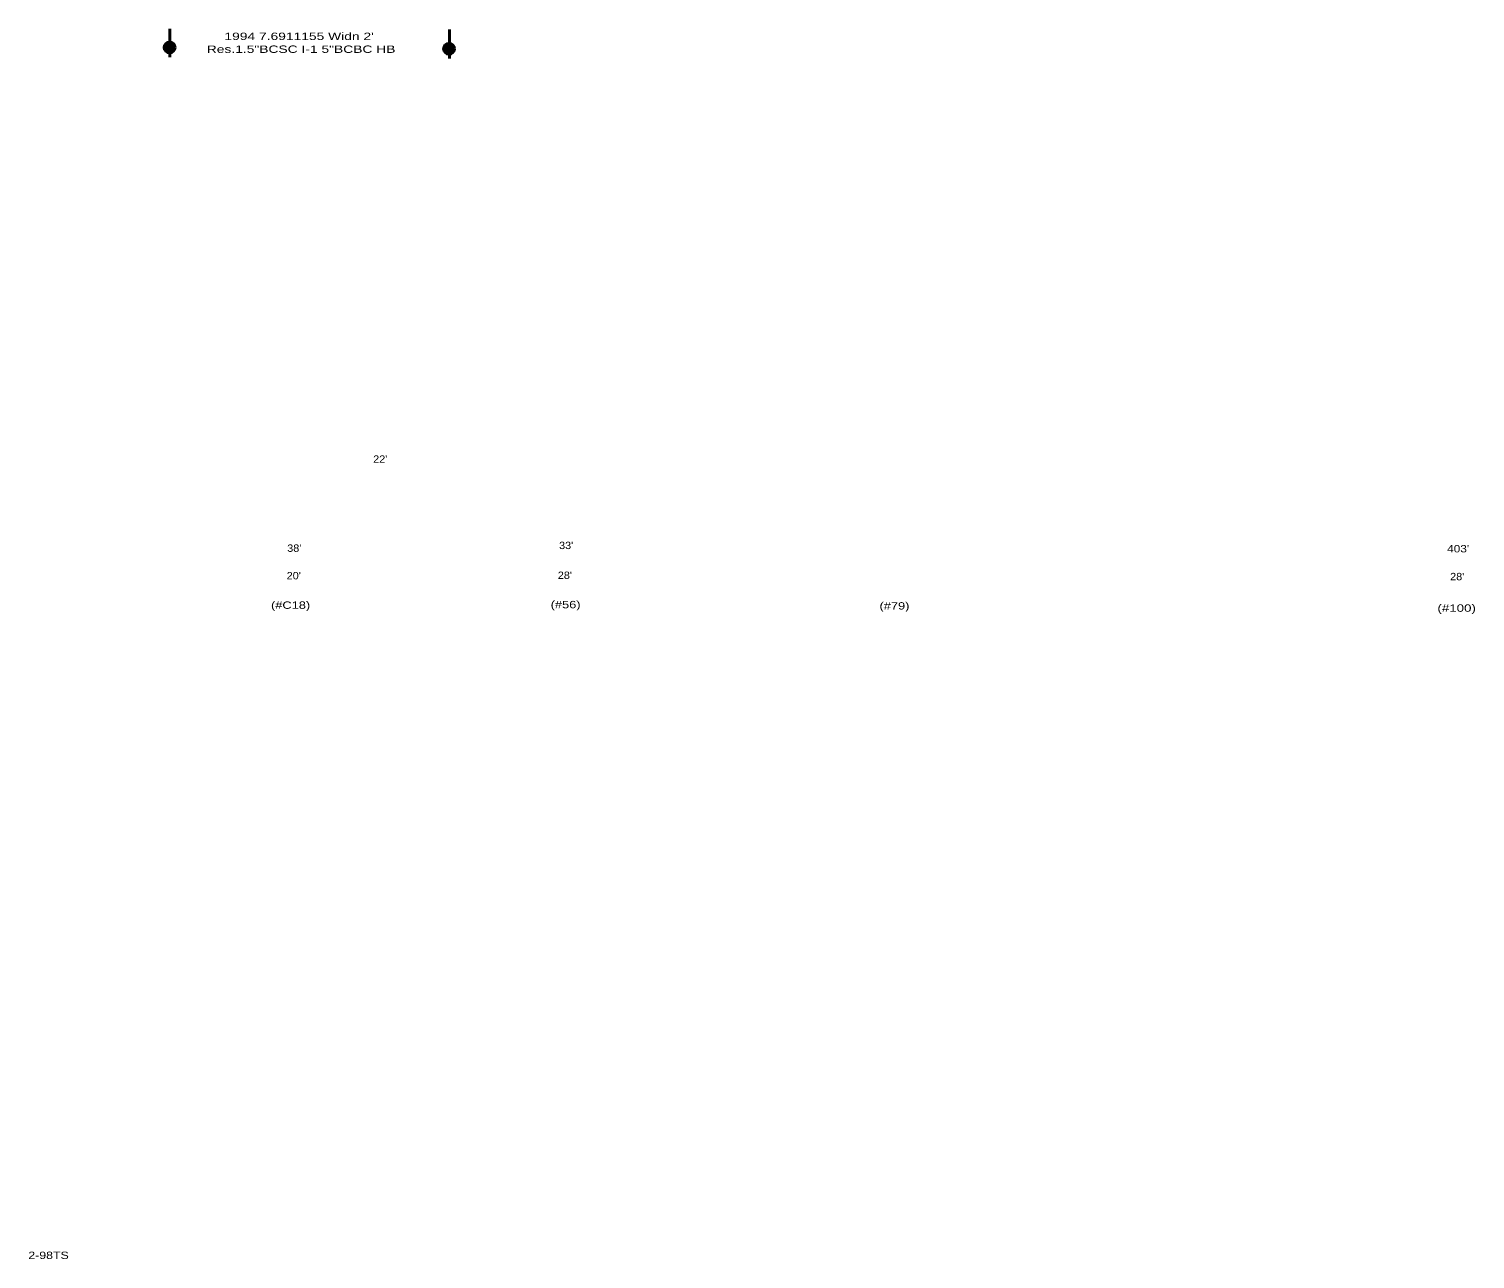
# Model space of a CAD drawing. Extents: x 0.88 to 8.72, y -8.65 to -1.98.
import ezdxf
from ezdxf.enums import TextEntityAlignment as Align

# ---------------------------------------------------------------- set-up
doc = ezdxf.new("R2010")
doc.units = 0
doc.header["$LTSCALE"] = 0.016
doc.layers.add('1', color=7, linetype='Continuous', lineweight=40)

msp = doc.modelspace()

# ---------------------------------------------------------------- hatches: boundary and pattern name
at = {"layer": '1'}
for points in [[(1.67429, -2.0777, 1), (1.61546, -2.0777, 1)], [(3.18941, -2.085, 1), (3.13059, -2.085, 1)]]:
    msp.add_hatch(color=256, dxfattribs=at).paths.add_polyline_path(points)

# ---------------------------------------------------------------- linework, layer by layer
for p, q in [((1.646, -2.131), (1.646, -1.977)), ((3.163, -2.137), (3.163, -1.981))]:
    msp.add_line(p, q, dxfattribs=at)
for centre in [(1.64487, -2.0777), (3.16, -2.085)]:
    msp.add_circle(centre, 0.02941, dxfattribs=at)

# ---------------------------------------------------------------- texts
for s, width, p in [("1994 7.6911155 Widn 2'", 1.4, (2.347, -2.037)), (' Res.1.5"BCSC I-1 5"BCBC HB', 1.4, (2.3475, -2.107)), ("22'", 1.1, (2.787, -4.33)), ("38'", 1.1, (2.321, -4.813)), ("33'", 1.1, (3.795, -4.798)), ("403'", 1.2, (8.631, -4.816)), ("20'", 1.1, (2.318, -4.962)), ("28'", 1.1, (3.788, -4.96)), ("28'", 1.1, (8.626, -4.967)), ('(#C18)', 1.3, (2.301, -5.122)), ('(#56)', 1.3, (3.792, -5.119)), ('(#79)', 1.3, (5.575, -5.126)), ('(#100)', 1.35, (8.623, -5.138)), ('2-98TS', 1.25, (0.9885, -8.648))]:
    msp.add_text(s, height=0.04, dxfattribs=dict(at, width=width)).set_placement(p, align=Align.CENTER)

doc.saveas('drawing.dxf')
